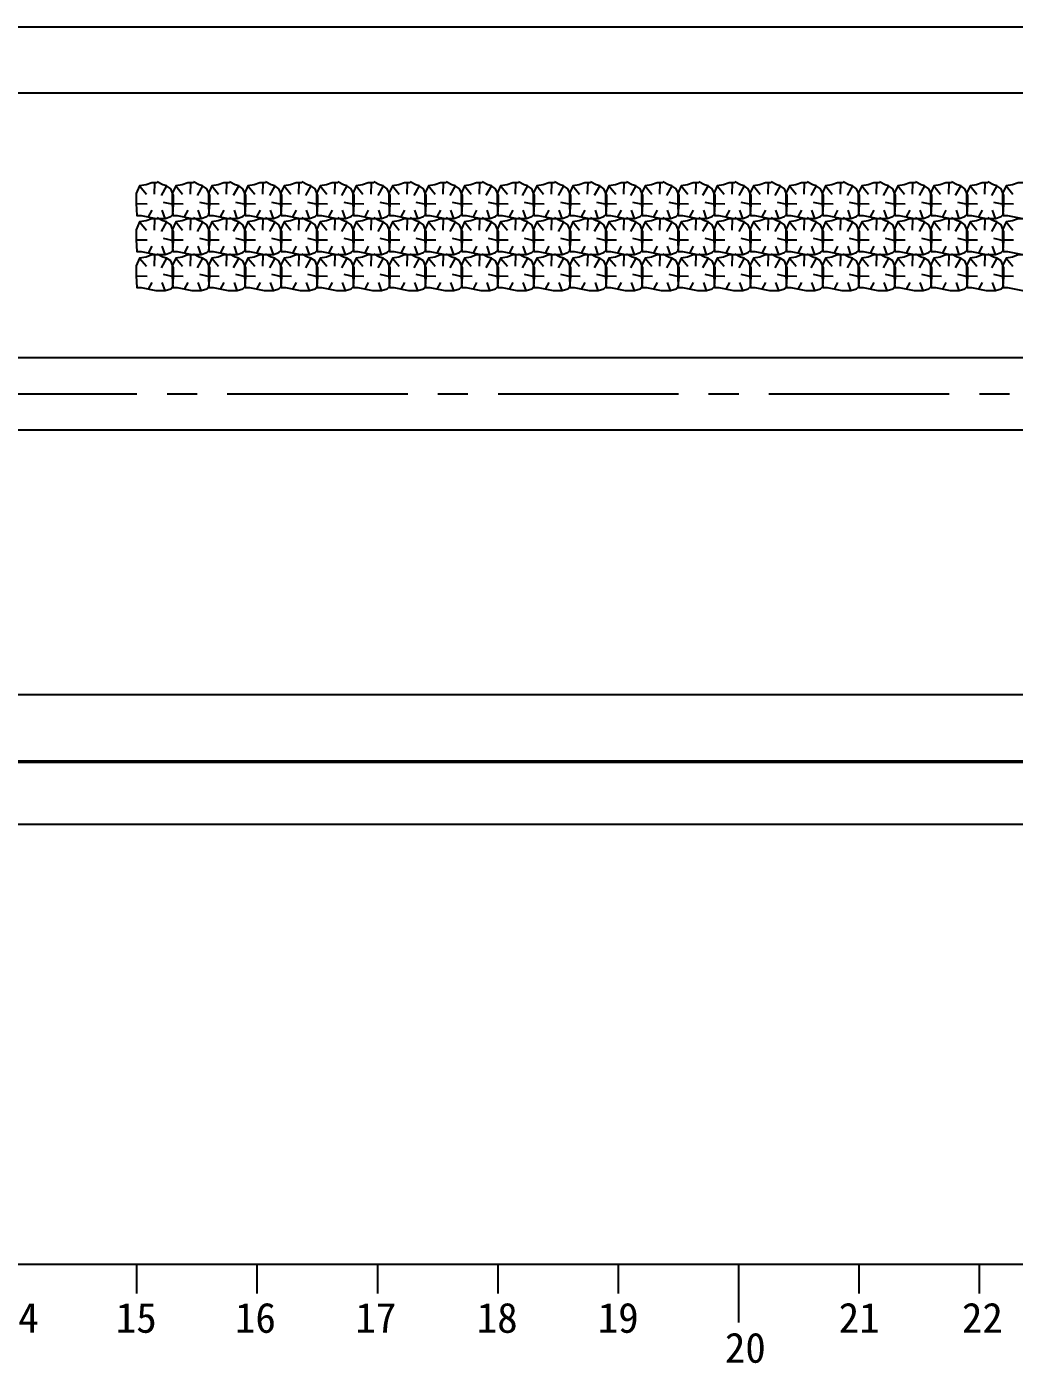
# Model space of a CAD drawing. Header units: millimetres. Extents: x -37 to 615, y -48 to 413.
# Drawn here: x 224.7 to 306.7, y 178.9 to 289.9 of the extents above; entities that cross this region are included whole.
import ezdxf

# ---------------------------------------------------------------- set-up
doc = ezdxf.new("R2010")
doc.units = ezdxf.units.MM
doc.linetypes.add('CENTER2', pattern=[1.125, 0.75, -0.125, 0.125, -0.125])
doc.styles.get("Standard").update_dxf_attribs({"font": ''})
doc.styles.get('Standard').set_extended_font_data('SimSun')

# ---------------------------------------------------------------- blocks, each defined once
blk = doc.blocks.new('chi')
at = {"color": 0}
for p, q in [((1187.409, -3078.8), (1147.409, -3078.8)), ((1162.409, -3079.041), (1162.409, -3078.8)), ((1163.409, -3079.041), (1163.409, -3078.8)), ((1164.409, -3079.041), (1164.409, -3078.8)), ((1165.409, -3079.041), (1165.409, -3078.8)), ((1166.409, -3079.041), (1166.409, -3078.8)), ((1167.409, -3079.283), (1167.409, -3078.8)), ((1168.409, -3079.041), (1168.409, -3078.8)), ((1169.409, -3079.041), (1169.409, -3078.8))]:
    blk.add_line(p, q, dxfattribs=at)
for s, p in [('14', (1161.252, -3079.368)), ('15', (1162.233, -3079.368)), ('16', (1163.223, -3079.368)), ('17', (1164.224, -3079.368)), ('18', (1165.232, -3079.368)), ('19', (1166.238, -3079.368)), ('21', (1168.24, -3079.368)), ('22', (1169.264, -3079.368)), ('20', (1167.294, -3079.617))]:
    blk.add_text(s, height=0.25).set_placement(p)

msp = doc.modelspace()

# ---------------------------------------------------------------- linework, layer by layer
at = {"color": 0}
for p, q in [((83.82, 289.93), (483.82, 289.93)), ((83.82, 262.43), (483.82, 262.43)), ((83.82, 256.43), (483.82, 256.43)), ((83.82, 234.43), (483.82, 234.43)), ((83.82, 228.93), (483.82, 228.93)), ((83.82, 228.81), (483.82, 228.81)), ((83.82, 223.68), (483.82, 223.68))]:
    msp.add_line(p, q, dxfattribs=at)
msp.add_line((83.82, 284.43), (483.82, 284.43))
at = {"color": 7}
for p, q in [((234.04, 276.71), (234.6, 276.02)), ((235.27, 276.96), (235.24, 276.02)), ((236.27, 276.71), (235.82, 275.9)), ((237.04, 276.71), (237.6, 276.02)), ((238.27, 276.96), (238.24, 276.02)), ((239.27, 276.71), (238.82, 275.9)), ((240.04, 276.71), (240.6, 276.02)), ((241.27, 276.96), (241.24, 276.02)), ((242.27, 276.71), (241.82, 275.9)), ((243.04, 276.71), (243.6, 276.02)), ((244.27, 276.96), (244.24, 276.02)), ((245.27, 276.71), (244.82, 275.9)), ((246.04, 276.71), (246.6, 276.02)), ((247.27, 276.96), (247.24, 276.02)), ((248.27, 276.71), (247.82, 275.9)), ((249.04, 276.71), (249.6, 276.02)), ((250.27, 276.96), (250.24, 276.02)), ((251.27, 276.71), (250.82, 275.9)), ((252.04, 276.71), (252.6, 276.02)), ((253.27, 276.96), (253.24, 276.02)), ((254.27, 276.71), (253.82, 275.9)), ((255.04, 276.71), (255.6, 276.02)), ((256.27, 276.96), (256.24, 276.02)), ((257.27, 276.71), (256.82, 275.9)), ((258.04, 276.71), (258.6, 276.02)), ((259.27, 276.96), (259.24, 276.02)), ((260.27, 276.71), (259.82, 275.9)), ((261.04, 276.71), (261.6, 276.02)), ((262.27, 276.96), (262.24, 276.02)), ((263.27, 276.71), (262.82, 275.9)), ((264.04, 276.71), (264.6, 276.02)), ((265.27, 276.96), (265.24, 276.02)), ((266.27, 276.71), (265.82, 275.9)), ((267.04, 276.71), (267.6, 276.02)), ((268.27, 276.96), (268.24, 276.02)), ((269.27, 276.71), (268.82, 275.9)), ((270.04, 276.71), (270.6, 276.02)), ((271.27, 276.96), (271.24, 276.02)), ((272.27, 276.71), (271.82, 275.9)), ((273.04, 276.71), (273.6, 276.02)), ((274.27, 276.96), (274.24, 276.02)), ((275.27, 276.71), (274.82, 275.9)), ((276.04, 276.71), (276.6, 276.02)), ((277.27, 276.96), (277.24, 276.02)), ((278.27, 276.71), (277.82, 275.9)), ((279.04, 276.71), (279.6, 276.02)), ((280.27, 276.96), (280.24, 276.02)), ((281.27, 276.71), (280.82, 275.9)), ((282.04, 276.71), (282.6, 276.02)), ((283.27, 276.96), (283.24, 276.02)), ((284.27, 276.71), (283.82, 275.9)), ((285.04, 276.71), (285.6, 276.02)), ((286.27, 276.96), (286.24, 276.02)), ((287.27, 276.71), (286.82, 275.9)), ((288.04, 276.71), (288.6, 276.02)), ((289.27, 276.96), (289.24, 276.02)), ((290.27, 276.71), (289.82, 275.9)), ((291.04, 276.71), (291.6, 276.02)), ((292.27, 276.96), (292.24, 276.02)), ((293.27, 276.71), (292.82, 275.9)), ((294.04, 276.71), (294.6, 276.02)), ((295.27, 276.96), (295.24, 276.02)), ((296.27, 276.71), (295.82, 275.9)), ((297.04, 276.71), (297.6, 276.02)), ((298.27, 276.96), (298.24, 276.02)), ((299.27, 276.71), (298.82, 275.9)), ((300.04, 276.71), (300.6, 276.02)), ((301.27, 276.96), (301.24, 276.02)), ((302.27, 276.71), (301.82, 275.9)), ((303.04, 276.71), (303.6, 276.02)), ((304.27, 276.96), (304.24, 276.02)), ((305.27, 276.71), (304.82, 275.9)), ((306.04, 276.71), (306.6, 276.02)), ((233.75, 275.23), (234.66, 275.21)), ((234.77, 274.12), (235.07, 274.68)), ((236.15, 274), (235.91, 274.68)), ((236.86, 275.15), (236.03, 275.33)), ((236.75, 275.23), (237.66, 275.21)), ((237.77, 274.12), (238.07, 274.68)), ((239.15, 274), (238.91, 274.68)), ((239.86, 275.15), (239.03, 275.33)), ((239.75, 275.23), (240.66, 275.21)), ((240.77, 274.12), (241.07, 274.68)), ((242.15, 274), (241.91, 274.68)), ((242.86, 275.15), (242.03, 275.33)), ((242.75, 275.23), (243.66, 275.21)), ((243.77, 274.12), (244.07, 274.68)), ((245.15, 274), (244.91, 274.68)), ((245.86, 275.15), (245.03, 275.33)), ((245.75, 275.23), (246.66, 275.21)), ((246.77, 274.12), (247.07, 274.68)), ((248.15, 274), (247.91, 274.68)), ((248.86, 275.15), (248.03, 275.33)), ((248.75, 275.23), (249.66, 275.21)), ((249.77, 274.12), (250.07, 274.68)), ((251.15, 274), (250.91, 274.68)), ((251.86, 275.15), (251.03, 275.33)), ((251.75, 275.23), (252.66, 275.21)), ((252.77, 274.12), (253.07, 274.68)), ((254.15, 274), (253.91, 274.68)), ((254.86, 275.15), (254.03, 275.33)), ((254.75, 275.23), (255.66, 275.21)), ((255.77, 274.12), (256.07, 274.68)), ((257.15, 274), (256.91, 274.68)), ((257.86, 275.15), (257.03, 275.33)), ((257.75, 275.23), (258.66, 275.21)), ((258.77, 274.12), (259.07, 274.68)), ((260.15, 274), (259.91, 274.68)), ((260.86, 275.15), (260.03, 275.33)), ((260.75, 275.23), (261.66, 275.21)), ((261.77, 274.12), (262.07, 274.68)), ((263.15, 274), (262.91, 274.68)), ((263.86, 275.15), (263.03, 275.33)), ((263.75, 275.23), (264.66, 275.21)), ((264.77, 274.12), (265.07, 274.68)), ((266.15, 274), (265.91, 274.68)), ((266.86, 275.15), (266.03, 275.33)), ((266.75, 275.23), (267.66, 275.21)), ((267.77, 274.12), (268.07, 274.68)), ((269.15, 274), (268.91, 274.68)), ((269.86, 275.15), (269.03, 275.33)), ((269.75, 275.23), (270.66, 275.21)), ((270.77, 274.12), (271.07, 274.68)), ((272.15, 274), (271.91, 274.68)), ((272.86, 275.15), (272.03, 275.33)), ((272.75, 275.23), (273.66, 275.21)), ((273.77, 274.12), (274.07, 274.68)), ((275.15, 274), (274.91, 274.68)), ((275.86, 275.15), (275.03, 275.33)), ((275.75, 275.23), (276.66, 275.21)), ((276.77, 274.12), (277.07, 274.68)), ((278.15, 274), (277.91, 274.68)), ((278.86, 275.15), (278.03, 275.33)), ((278.75, 275.23), (279.66, 275.21)), ((279.77, 274.12), (280.07, 274.68)), ((281.15, 274), (280.91, 274.68)), ((281.86, 275.15), (281.03, 275.33)), ((281.75, 275.23), (282.66, 275.21)), ((282.77, 274.12), (283.07, 274.68)), ((284.15, 274), (283.91, 274.68)), ((284.86, 275.15), (284.03, 275.33)), ((284.75, 275.23), (285.66, 275.21)), ((285.77, 274.12), (286.07, 274.68)), ((287.15, 274), (286.91, 274.68)), ((287.86, 275.15), (287.03, 275.33)), ((287.75, 275.23), (288.66, 275.21)), ((288.77, 274.12), (289.07, 274.68)), ((290.15, 274), (289.91, 274.68)), ((290.86, 275.15), (290.03, 275.33)), ((290.75, 275.23), (291.66, 275.21)), ((291.77, 274.12), (292.07, 274.68)), ((293.15, 274), (292.91, 274.68)), ((293.86, 275.15), (293.03, 275.33)), ((293.75, 275.23), (294.66, 275.21)), ((294.77, 274.12), (295.07, 274.68)), ((296.15, 274), (295.91, 274.68)), ((296.86, 275.15), (296.03, 275.33)), ((296.75, 275.23), (297.66, 275.21)), ((297.77, 274.12), (298.07, 274.68)), ((299.15, 274), (298.91, 274.68)), ((299.86, 275.15), (299.03, 275.33)), ((299.75, 275.23), (300.66, 275.21)), ((300.77, 274.12), (301.07, 274.68)), ((302.15, 274), (301.91, 274.68)), ((302.86, 275.15), (302.03, 275.33)), ((302.75, 275.23), (303.66, 275.21)), ((303.77, 274.12), (304.07, 274.68)), ((305.15, 274), (304.91, 274.68)), ((305.86, 275.15), (305.03, 275.33)), ((305.75, 275.23), (306.66, 275.21)), ((234.04, 273.71), (234.6, 273.02)), ((235.27, 273.96), (235.24, 273.02)), ((236.27, 273.71), (235.82, 272.9)), ((237.04, 273.71), (237.6, 273.02)), ((238.27, 273.96), (238.24, 273.02)), ((239.27, 273.71), (238.82, 272.9)), ((240.04, 273.71), (240.6, 273.02)), ((241.27, 273.96), (241.24, 273.02)), ((242.27, 273.71), (241.82, 272.9)), ((243.04, 273.71), (243.6, 273.02)), ((244.27, 273.96), (244.24, 273.02)), ((245.27, 273.71), (244.82, 272.9)), ((246.04, 273.71), (246.6, 273.02)), ((247.27, 273.96), (247.24, 273.02)), ((248.27, 273.71), (247.82, 272.9)), ((249.04, 273.71), (249.6, 273.02)), ((250.27, 273.96), (250.24, 273.02)), ((251.27, 273.71), (250.82, 272.9)), ((252.04, 273.71), (252.6, 273.02)), ((253.27, 273.96), (253.24, 273.02)), ((254.27, 273.71), (253.82, 272.9)), ((255.04, 273.71), (255.6, 273.02)), ((256.27, 273.96), (256.24, 273.02)), ((257.27, 273.71), (256.82, 272.9)), ((258.04, 273.71), (258.6, 273.02)), ((259.27, 273.96), (259.24, 273.02)), ((260.27, 273.71), (259.82, 272.9)), ((261.04, 273.71), (261.6, 273.02)), ((262.27, 273.96), (262.24, 273.02)), ((263.27, 273.71), (262.82, 272.9)), ((264.04, 273.71), (264.6, 273.02)), ((265.27, 273.96), (265.24, 273.02)), ((266.27, 273.71), (265.82, 272.9)), ((267.04, 273.71), (267.6, 273.02)), ((268.27, 273.96), (268.24, 273.02)), ((269.27, 273.71), (268.82, 272.9)), ((270.04, 273.71), (270.6, 273.02)), ((271.27, 273.96), (271.24, 273.02)), ((272.27, 273.71), (271.82, 272.9)), ((273.04, 273.71), (273.6, 273.02)), ((274.27, 273.96), (274.24, 273.02)), ((275.27, 273.71), (274.82, 272.9)), ((276.04, 273.71), (276.6, 273.02)), ((277.27, 273.96), (277.24, 273.02)), ((278.27, 273.71), (277.82, 272.9)), ((279.04, 273.71), (279.6, 273.02)), ((280.27, 273.96), (280.24, 273.02)), ((281.27, 273.71), (280.82, 272.9)), ((282.04, 273.71), (282.6, 273.02)), ((283.27, 273.96), (283.24, 273.02)), ((284.27, 273.71), (283.82, 272.9)), ((285.04, 273.71), (285.6, 273.02)), ((286.27, 273.96), (286.24, 273.02)), ((287.27, 273.71), (286.82, 272.9)), ((288.04, 273.71), (288.6, 273.02)), ((289.27, 273.96), (289.24, 273.02)), ((290.27, 273.71), (289.82, 272.9)), ((291.04, 273.71), (291.6, 273.02)), ((292.27, 273.96), (292.24, 273.02)), ((293.27, 273.71), (292.82, 272.9)), ((294.04, 273.71), (294.6, 273.02)), ((295.27, 273.96), (295.24, 273.02)), ((296.27, 273.71), (295.82, 272.9)), ((297.04, 273.71), (297.6, 273.02)), ((298.27, 273.96), (298.24, 273.02)), ((299.27, 273.71), (298.82, 272.9)), ((300.04, 273.71), (300.6, 273.02)), ((301.27, 273.96), (301.24, 273.02)), ((302.27, 273.71), (301.82, 272.9)), ((303.04, 273.71), (303.6, 273.02)), ((304.27, 273.96), (304.24, 273.02)), ((305.27, 273.71), (304.82, 272.9)), ((306.04, 273.71), (306.6, 273.02)), ((233.75, 272.23), (234.66, 272.21)), ((236.86, 272.15), (236.03, 272.33)), ((236.75, 272.23), (237.66, 272.21)), ((239.86, 272.15), (239.03, 272.33)), ((239.75, 272.23), (240.66, 272.21)), ((242.86, 272.15), (242.03, 272.33)), ((242.75, 272.23), (243.66, 272.21)), ((245.86, 272.15), (245.03, 272.33)), ((245.75, 272.23), (246.66, 272.21)), ((248.86, 272.15), (248.03, 272.33)), ((248.75, 272.23), (249.66, 272.21)), ((251.86, 272.15), (251.03, 272.33)), ((251.75, 272.23), (252.66, 272.21)), ((254.86, 272.15), (254.03, 272.33)), ((254.75, 272.23), (255.66, 272.21)), ((257.86, 272.15), (257.03, 272.33)), ((257.75, 272.23), (258.66, 272.21)), ((260.86, 272.15), (260.03, 272.33)), ((260.75, 272.23), (261.66, 272.21)), ((263.86, 272.15), (263.03, 272.33)), ((263.75, 272.23), (264.66, 272.21)), ((266.86, 272.15), (266.03, 272.33)), ((266.75, 272.23), (267.66, 272.21)), ((269.86, 272.15), (269.03, 272.33)), ((269.75, 272.23), (270.66, 272.21)), ((272.86, 272.15), (272.03, 272.33)), ((272.75, 272.23), (273.66, 272.21)), ((275.86, 272.15), (275.03, 272.33)), ((275.75, 272.23), (276.66, 272.21)), ((278.86, 272.15), (278.03, 272.33)), ((278.75, 272.23), (279.66, 272.21)), ((281.86, 272.15), (281.03, 272.33)), ((281.75, 272.23), (282.66, 272.21)), ((284.86, 272.15), (284.03, 272.33)), ((284.75, 272.23), (285.66, 272.21)), ((287.86, 272.15), (287.03, 272.33)), ((287.75, 272.23), (288.66, 272.21)), ((290.86, 272.15), (290.03, 272.33)), ((290.75, 272.23), (291.66, 272.21)), ((293.86, 272.15), (293.03, 272.33)), ((293.75, 272.23), (294.66, 272.21)), ((296.86, 272.15), (296.03, 272.33)), ((296.75, 272.23), (297.66, 272.21)), ((299.86, 272.15), (299.03, 272.33)), ((299.75, 272.23), (300.66, 272.21)), ((302.86, 272.15), (302.03, 272.33)), ((302.75, 272.23), (303.66, 272.21)), ((305.86, 272.15), (305.03, 272.33)), ((305.75, 272.23), (306.66, 272.21)), ((234.77, 271.12), (235.07, 271.68)), ((236.15, 271), (235.91, 271.68)), ((237.77, 271.12), (238.07, 271.68)), ((239.15, 271), (238.91, 271.68)), ((240.77, 271.12), (241.07, 271.68)), ((242.15, 271), (241.91, 271.68)), ((243.77, 271.12), (244.07, 271.68)), ((245.15, 271), (244.91, 271.68)), ((246.77, 271.12), (247.07, 271.68)), ((248.15, 271), (247.91, 271.68)), ((249.77, 271.12), (250.07, 271.68)), ((251.15, 271), (250.91, 271.68)), ((252.77, 271.12), (253.07, 271.68)), ((254.15, 271), (253.91, 271.68)), ((255.77, 271.12), (256.07, 271.68)), ((257.15, 271), (256.91, 271.68)), ((258.77, 271.12), (259.07, 271.68)), ((260.15, 271), (259.91, 271.68)), ((261.77, 271.12), (262.07, 271.68)), ((263.15, 271), (262.91, 271.68)), ((264.77, 271.12), (265.07, 271.68)), ((266.15, 271), (265.91, 271.68)), ((267.77, 271.12), (268.07, 271.68)), ((269.15, 271), (268.91, 271.68)), ((270.77, 271.12), (271.07, 271.68)), ((272.15, 271), (271.91, 271.68)), ((273.77, 271.12), (274.07, 271.68)), ((275.15, 271), (274.91, 271.68)), ((276.77, 271.12), (277.07, 271.68)), ((278.15, 271), (277.91, 271.68)), ((279.77, 271.12), (280.07, 271.68)), ((281.15, 271), (280.91, 271.68)), ((282.77, 271.12), (283.07, 271.68)), ((284.15, 271), (283.91, 271.68)), ((285.77, 271.12), (286.07, 271.68)), ((287.15, 271), (286.91, 271.68)), ((288.77, 271.12), (289.07, 271.68)), ((290.15, 271), (289.91, 271.68)), ((291.77, 271.12), (292.07, 271.68)), ((293.15, 271), (292.91, 271.68)), ((294.77, 271.12), (295.07, 271.68)), ((296.15, 271), (295.91, 271.68)), ((297.77, 271.12), (298.07, 271.68)), ((299.15, 271), (298.91, 271.68)), ((300.77, 271.12), (301.07, 271.68)), ((302.15, 271), (301.91, 271.68)), ((303.77, 271.12), (304.07, 271.68)), ((305.15, 271), (304.91, 271.68)), ((234.04, 270.71), (234.6, 270.02)), ((235.27, 270.96), (235.24, 270.02)), ((236.27, 270.71), (235.82, 269.9)), ((237.04, 270.71), (237.6, 270.02)), ((238.27, 270.96), (238.24, 270.02)), ((239.27, 270.71), (238.82, 269.9)), ((240.04, 270.71), (240.6, 270.02)), ((241.27, 270.96), (241.24, 270.02)), ((242.27, 270.71), (241.82, 269.9)), ((243.04, 270.71), (243.6, 270.02)), ((244.27, 270.96), (244.24, 270.02)), ((245.27, 270.71), (244.82, 269.9)), ((246.04, 270.71), (246.6, 270.02)), ((247.27, 270.96), (247.24, 270.02)), ((248.27, 270.71), (247.82, 269.9)), ((249.04, 270.71), (249.6, 270.02)), ((250.27, 270.96), (250.24, 270.02)), ((251.27, 270.71), (250.82, 269.9)), ((252.04, 270.71), (252.6, 270.02)), ((253.27, 270.96), (253.24, 270.02)), ((254.27, 270.71), (253.82, 269.9)), ((255.04, 270.71), (255.6, 270.02)), ((256.27, 270.96), (256.24, 270.02)), ((257.27, 270.71), (256.82, 269.9)), ((258.04, 270.71), (258.6, 270.02)), ((259.27, 270.96), (259.24, 270.02)), ((260.27, 270.71), (259.82, 269.9)), ((261.04, 270.71), (261.6, 270.02)), ((262.27, 270.96), (262.24, 270.02)), ((263.27, 270.71), (262.82, 269.9)), ((264.04, 270.71), (264.6, 270.02)), ((265.27, 270.96), (265.24, 270.02)), ((266.27, 270.71), (265.82, 269.9)), ((267.04, 270.71), (267.6, 270.02)), ((268.27, 270.96), (268.24, 270.02)), ((269.27, 270.71), (268.82, 269.9)), ((270.04, 270.71), (270.6, 270.02)), ((271.27, 270.96), (271.24, 270.02)), ((272.27, 270.71), (271.82, 269.9)), ((273.04, 270.71), (273.6, 270.02)), ((274.27, 270.96), (274.24, 270.02)), ((275.27, 270.71), (274.82, 269.9)), ((276.04, 270.71), (276.6, 270.02)), ((277.27, 270.96), (277.24, 270.02)), ((278.27, 270.71), (277.82, 269.9)), ((279.04, 270.71), (279.6, 270.02)), ((280.27, 270.96), (280.24, 270.02)), ((281.27, 270.71), (280.82, 269.9)), ((282.04, 270.71), (282.6, 270.02)), ((283.27, 270.96), (283.24, 270.02)), ((284.27, 270.71), (283.82, 269.9)), ((285.04, 270.71), (285.6, 270.02)), ((286.27, 270.96), (286.24, 270.02)), ((287.27, 270.71), (286.82, 269.9)), ((288.04, 270.71), (288.6, 270.02)), ((289.27, 270.96), (289.24, 270.02)), ((290.27, 270.71), (289.82, 269.9)), ((291.04, 270.71), (291.6, 270.02)), ((292.27, 270.96), (292.24, 270.02)), ((293.27, 270.71), (292.82, 269.9)), ((294.04, 270.71), (294.6, 270.02)), ((295.27, 270.96), (295.24, 270.02)), ((296.27, 270.71), (295.82, 269.9)), ((297.04, 270.71), (297.6, 270.02)), ((298.27, 270.96), (298.24, 270.02)), ((299.27, 270.71), (298.82, 269.9)), ((300.04, 270.71), (300.6, 270.02)), ((301.27, 270.96), (301.24, 270.02)), ((302.27, 270.71), (301.82, 269.9)), ((303.04, 270.71), (303.6, 270.02)), ((304.27, 270.96), (304.24, 270.02)), ((305.27, 270.71), (304.82, 269.9)), ((306.04, 270.71), (306.6, 270.02)), ((233.75, 269.23), (234.66, 269.21)), ((236.86, 269.15), (236.03, 269.33)), ((236.75, 269.23), (237.66, 269.21)), ((239.86, 269.15), (239.03, 269.33)), ((239.75, 269.23), (240.66, 269.21)), ((242.86, 269.15), (242.03, 269.33)), ((242.75, 269.23), (243.66, 269.21)), ((245.86, 269.15), (245.03, 269.33)), ((245.75, 269.23), (246.66, 269.21)), ((248.86, 269.15), (248.03, 269.33)), ((248.75, 269.23), (249.66, 269.21)), ((251.86, 269.15), (251.03, 269.33)), ((251.75, 269.23), (252.66, 269.21)), ((254.86, 269.15), (254.03, 269.33)), ((254.75, 269.23), (255.66, 269.21)), ((257.86, 269.15), (257.03, 269.33)), ((257.75, 269.23), (258.66, 269.21)), ((260.86, 269.15), (260.03, 269.33)), ((260.75, 269.23), (261.66, 269.21)), ((263.86, 269.15), (263.03, 269.33)), ((263.75, 269.23), (264.66, 269.21)), ((266.86, 269.15), (266.03, 269.33)), ((266.75, 269.23), (267.66, 269.21)), ((269.86, 269.15), (269.03, 269.33)), ((269.75, 269.23), (270.66, 269.21)), ((272.86, 269.15), (272.03, 269.33)), ((272.75, 269.23), (273.66, 269.21)), ((275.86, 269.15), (275.03, 269.33)), ((275.75, 269.23), (276.66, 269.21)), ((278.86, 269.15), (278.03, 269.33)), ((278.75, 269.23), (279.66, 269.21)), ((281.86, 269.15), (281.03, 269.33)), ((281.75, 269.23), (282.66, 269.21)), ((284.86, 269.15), (284.03, 269.33)), ((284.75, 269.23), (285.66, 269.21)), ((287.86, 269.15), (287.03, 269.33)), ((287.75, 269.23), (288.66, 269.21)), ((290.86, 269.15), (290.03, 269.33)), ((290.75, 269.23), (291.66, 269.21)), ((293.86, 269.15), (293.03, 269.33)), ((293.75, 269.23), (294.66, 269.21)), ((296.86, 269.15), (296.03, 269.33)), ((296.75, 269.23), (297.66, 269.21)), ((299.86, 269.15), (299.03, 269.33)), ((299.75, 269.23), (300.66, 269.21)), ((302.86, 269.15), (302.03, 269.33)), ((302.75, 269.23), (303.66, 269.21)), ((305.86, 269.15), (305.03, 269.33)), ((305.75, 269.23), (306.66, 269.21)), ((234.77, 268.12), (235.07, 268.68)), ((236.15, 268), (235.91, 268.68)), ((237.77, 268.12), (238.07, 268.68)), ((239.15, 268), (238.91, 268.68)), ((240.77, 268.12), (241.07, 268.68)), ((242.15, 268), (241.91, 268.68)), ((243.77, 268.12), (244.07, 268.68)), ((245.15, 268), (244.91, 268.68)), ((246.77, 268.12), (247.07, 268.68)), ((248.15, 268), (247.91, 268.68)), ((249.77, 268.12), (250.07, 268.68)), ((251.15, 268), (250.91, 268.68)), ((252.77, 268.12), (253.07, 268.68)), ((254.15, 268), (253.91, 268.68)), ((255.77, 268.12), (256.07, 268.68)), ((257.15, 268), (256.91, 268.68)), ((258.77, 268.12), (259.07, 268.68)), ((260.15, 268), (259.91, 268.68)), ((261.77, 268.12), (262.07, 268.68)), ((263.15, 268), (262.91, 268.68)), ((264.77, 268.12), (265.07, 268.68)), ((266.15, 268), (265.91, 268.68)), ((267.77, 268.12), (268.07, 268.68)), ((269.15, 268), (268.91, 268.68)), ((270.77, 268.12), (271.07, 268.68)), ((272.15, 268), (271.91, 268.68)), ((273.77, 268.12), (274.07, 268.68)), ((275.15, 268), (274.91, 268.68)), ((276.77, 268.12), (277.07, 268.68)), ((278.15, 268), (277.91, 268.68)), ((279.77, 268.12), (280.07, 268.68)), ((281.15, 268), (280.91, 268.68)), ((282.77, 268.12), (283.07, 268.68)), ((284.15, 268), (283.91, 268.68)), ((285.77, 268.12), (286.07, 268.68)), ((287.15, 268), (286.91, 268.68)), ((288.77, 268.12), (289.07, 268.68)), ((290.15, 268), (289.91, 268.68)), ((291.77, 268.12), (292.07, 268.68)), ((293.15, 268), (292.91, 268.68)), ((294.77, 268.12), (295.07, 268.68)), ((296.15, 268), (295.91, 268.68)), ((297.77, 268.12), (298.07, 268.68)), ((299.15, 268), (298.91, 268.68)), ((300.77, 268.12), (301.07, 268.68)), ((302.15, 268), (301.91, 268.68)), ((303.77, 268.12), (304.07, 268.68)), ((305.15, 268), (304.91, 268.68))]:
    msp.add_line(p, q, dxfattribs=at)
at = {"color": 1, "linetype": 'CENTER2', "ltscale": 20}
msp.add_line((83.82, 259.43), (483.82, 259.43), dxfattribs=at)
at = {"color": 7}
for points in [[(235.51, 276.96), (235.04, 276.96), (234.57, 276.79), (234.04, 276.71), (233.75, 276.06), (233.75, 275.23), (233.8, 274.25), (234.16, 274.25), (235.39, 274), (236.15, 274), (236.62, 274.16), (236.8, 274.33), (236.86, 275.15), (236.86, 275.89), (236.62, 276.47), (236.27, 276.71), (235.98, 276.79), (235.51, 277.04)], [(238.51, 276.96), (238.04, 276.96), (237.57, 276.79), (237.04, 276.71), (236.75, 276.06), (236.75, 275.23), (236.8, 274.25), (237.16, 274.25), (238.39, 274), (239.15, 274), (239.62, 274.16), (239.8, 274.33), (239.86, 275.15), (239.86, 275.89), (239.62, 276.47), (239.27, 276.71), (238.98, 276.79), (238.51, 277.04)], [(241.51, 276.96), (241.04, 276.96), (240.57, 276.79), (240.04, 276.71), (239.75, 276.06), (239.75, 275.23), (239.8, 274.25), (240.16, 274.25), (241.39, 274), (242.15, 274), (242.62, 274.16), (242.8, 274.33), (242.86, 275.15), (242.86, 275.89), (242.62, 276.47), (242.27, 276.71), (241.98, 276.79), (241.51, 277.04)], [(244.51, 276.96), (244.04, 276.96), (243.57, 276.79), (243.04, 276.71), (242.75, 276.06), (242.75, 275.23), (242.8, 274.25), (243.16, 274.25), (244.39, 274), (245.15, 274), (245.62, 274.16), (245.8, 274.33), (245.86, 275.15), (245.86, 275.89), (245.62, 276.47), (245.27, 276.71), (244.98, 276.79), (244.51, 277.04)], [(247.51, 276.96), (247.04, 276.96), (246.57, 276.79), (246.04, 276.71), (245.75, 276.06), (245.75, 275.23), (245.8, 274.25), (246.16, 274.25), (247.39, 274), (248.15, 274), (248.62, 274.16), (248.8, 274.33), (248.86, 275.15), (248.86, 275.89), (248.62, 276.47), (248.27, 276.71), (247.98, 276.79), (247.51, 277.04)], [(250.51, 276.96), (250.04, 276.96), (249.57, 276.79), (249.04, 276.71), (248.75, 276.06), (248.75, 275.23), (248.8, 274.25), (249.16, 274.25), (250.39, 274), (251.15, 274), (251.62, 274.16), (251.8, 274.33), (251.86, 275.15), (251.86, 275.89), (251.62, 276.47), (251.27, 276.71), (250.98, 276.79), (250.51, 277.04)], [(253.51, 276.96), (253.04, 276.96), (252.57, 276.79), (252.04, 276.71), (251.75, 276.06), (251.75, 275.23), (251.8, 274.25), (252.16, 274.25), (253.39, 274), (254.15, 274), (254.62, 274.16), (254.8, 274.33), (254.86, 275.15), (254.86, 275.89), (254.62, 276.47), (254.27, 276.71), (253.98, 276.79), (253.51, 277.04)], [(256.51, 276.96), (256.04, 276.96), (255.57, 276.79), (255.04, 276.71), (254.75, 276.06), (254.75, 275.23), (254.8, 274.25), (255.16, 274.25), (256.39, 274), (257.15, 274), (257.62, 274.16), (257.8, 274.33), (257.86, 275.15), (257.86, 275.89), (257.62, 276.47), (257.27, 276.71), (256.98, 276.79), (256.51, 277.04)], [(259.51, 276.96), (259.04, 276.96), (258.57, 276.79), (258.04, 276.71), (257.75, 276.06), (257.75, 275.23), (257.8, 274.25), (258.16, 274.25), (259.39, 274), (260.15, 274), (260.62, 274.16), (260.8, 274.33), (260.86, 275.15), (260.86, 275.89), (260.62, 276.47), (260.27, 276.71), (259.98, 276.79), (259.51, 277.04)], [(262.51, 276.96), (262.04, 276.96), (261.57, 276.79), (261.04, 276.71), (260.75, 276.06), (260.75, 275.23), (260.8, 274.25), (261.16, 274.25), (262.39, 274), (263.15, 274), (263.62, 274.16), (263.8, 274.33), (263.86, 275.15), (263.86, 275.89), (263.62, 276.47), (263.27, 276.71), (262.98, 276.79), (262.51, 277.04)], [(265.51, 276.96), (265.04, 276.96), (264.57, 276.79), (264.04, 276.71), (263.75, 276.06), (263.75, 275.23), (263.8, 274.25), (264.16, 274.25), (265.39, 274), (266.15, 274), (266.62, 274.16), (266.8, 274.33), (266.86, 275.15), (266.86, 275.89), (266.62, 276.47), (266.27, 276.71), (265.98, 276.79), (265.51, 277.04)], [(268.51, 276.96), (268.04, 276.96), (267.57, 276.79), (267.04, 276.71), (266.75, 276.06), (266.75, 275.23), (266.8, 274.25), (267.16, 274.25), (268.39, 274), (269.15, 274), (269.62, 274.16), (269.8, 274.33), (269.86, 275.15), (269.86, 275.89), (269.62, 276.47), (269.27, 276.71), (268.98, 276.79), (268.51, 277.04)], [(271.51, 276.96), (271.04, 276.96), (270.57, 276.79), (270.04, 276.71), (269.75, 276.06), (269.75, 275.23), (269.8, 274.25), (270.16, 274.25), (271.39, 274), (272.15, 274), (272.62, 274.16), (272.8, 274.33), (272.86, 275.15), (272.86, 275.89), (272.62, 276.47), (272.27, 276.71), (271.98, 276.79), (271.51, 277.04)], [(274.51, 276.96), (274.04, 276.96), (273.57, 276.79), (273.04, 276.71), (272.75, 276.06), (272.75, 275.23), (272.8, 274.25), (273.16, 274.25), (274.39, 274), (275.15, 274), (275.62, 274.16), (275.8, 274.33), (275.86, 275.15), (275.86, 275.89), (275.62, 276.47), (275.27, 276.71), (274.98, 276.79), (274.51, 277.04)], [(277.51, 276.96), (277.04, 276.96), (276.57, 276.79), (276.04, 276.71), (275.75, 276.06), (275.75, 275.23), (275.8, 274.25), (276.16, 274.25), (277.39, 274), (278.15, 274), (278.62, 274.16), (278.8, 274.33), (278.86, 275.15), (278.86, 275.89), (278.62, 276.47), (278.27, 276.71), (277.98, 276.79), (277.51, 277.04)], [(280.51, 276.96), (280.04, 276.96), (279.57, 276.79), (279.04, 276.71), (278.75, 276.06), (278.75, 275.23), (278.8, 274.25), (279.16, 274.25), (280.39, 274), (281.15, 274), (281.62, 274.16), (281.8, 274.33), (281.86, 275.15), (281.86, 275.89), (281.62, 276.47), (281.27, 276.71), (280.98, 276.79), (280.51, 277.04)], [(283.51, 276.96), (283.04, 276.96), (282.57, 276.79), (282.04, 276.71), (281.75, 276.06), (281.75, 275.23), (281.8, 274.25), (282.16, 274.25), (283.39, 274), (284.15, 274), (284.62, 274.16), (284.8, 274.33), (284.86, 275.15), (284.86, 275.89), (284.62, 276.47), (284.27, 276.71), (283.98, 276.79), (283.51, 277.04)], [(286.51, 276.96), (286.04, 276.96), (285.57, 276.79), (285.04, 276.71), (284.75, 276.06), (284.75, 275.23), (284.8, 274.25), (285.16, 274.25), (286.39, 274), (287.15, 274), (287.62, 274.16), (287.8, 274.33), (287.86, 275.15), (287.86, 275.89), (287.62, 276.47), (287.27, 276.71), (286.98, 276.79), (286.51, 277.04)], [(289.51, 276.96), (289.04, 276.96), (288.57, 276.79), (288.04, 276.71), (287.75, 276.06), (287.75, 275.23), (287.8, 274.25), (288.16, 274.25), (289.39, 274), (290.15, 274), (290.62, 274.16), (290.8, 274.33), (290.86, 275.15), (290.86, 275.89), (290.62, 276.47), (290.27, 276.71), (289.98, 276.79), (289.51, 277.04)], [(292.51, 276.96), (292.04, 276.96), (291.57, 276.79), (291.04, 276.71), (290.75, 276.06), (290.75, 275.23), (290.8, 274.25), (291.16, 274.25), (292.39, 274), (293.15, 274), (293.62, 274.16), (293.8, 274.33), (293.86, 275.15), (293.86, 275.89), (293.62, 276.47), (293.27, 276.71), (292.98, 276.79), (292.51, 277.04)], [(295.51, 276.96), (295.04, 276.96), (294.57, 276.79), (294.04, 276.71), (293.75, 276.06), (293.75, 275.23), (293.8, 274.25), (294.16, 274.25), (295.39, 274), (296.15, 274), (296.62, 274.16), (296.8, 274.33), (296.86, 275.15), (296.86, 275.89), (296.62, 276.47), (296.27, 276.71), (295.98, 276.79), (295.51, 277.04)], [(298.51, 276.96), (298.04, 276.96), (297.57, 276.79), (297.04, 276.71), (296.75, 276.06), (296.75, 275.23), (296.8, 274.25), (297.16, 274.25), (298.39, 274), (299.15, 274), (299.62, 274.16), (299.8, 274.33), (299.86, 275.15), (299.86, 275.89), (299.62, 276.47), (299.27, 276.71), (298.98, 276.79), (298.51, 277.04)], [(301.51, 276.96), (301.04, 276.96), (300.57, 276.79), (300.04, 276.71), (299.75, 276.06), (299.75, 275.23), (299.8, 274.25), (300.16, 274.25), (301.39, 274), (302.15, 274), (302.62, 274.16), (302.8, 274.33), (302.86, 275.15), (302.86, 275.89), (302.62, 276.47), (302.27, 276.71), (301.98, 276.79), (301.51, 277.04)], [(304.51, 276.96), (304.04, 276.96), (303.57, 276.79), (303.04, 276.71), (302.75, 276.06), (302.75, 275.23), (302.8, 274.25), (303.16, 274.25), (304.39, 274), (305.15, 274), (305.62, 274.16), (305.8, 274.33), (305.86, 275.15), (305.86, 275.89), (305.62, 276.47), (305.27, 276.71), (304.98, 276.79), (304.51, 277.04)], [(307.51, 276.96), (307.04, 276.96), (306.57, 276.79), (306.04, 276.71), (305.75, 276.06), (305.75, 275.23), (305.8, 274.25), (306.16, 274.25), (307.39, 274), (308.15, 274), (308.62, 274.16), (308.8, 274.33), (308.86, 275.15), (308.86, 275.89), (308.62, 276.47), (308.27, 276.71), (307.98, 276.79), (307.51, 277.04)], [(235.51, 273.96), (235.04, 273.96), (234.57, 273.79), (234.04, 273.71), (233.75, 273.06), (233.75, 272.23), (233.8, 271.25), (234.16, 271.25), (235.39, 271), (236.15, 271), (236.62, 271.16), (236.8, 271.33), (236.86, 272.15), (236.86, 272.89), (236.62, 273.47), (236.27, 273.71), (235.98, 273.79), (235.51, 274.04)], [(238.51, 273.96), (238.04, 273.96), (237.57, 273.79), (237.04, 273.71), (236.75, 273.06), (236.75, 272.23), (236.8, 271.25), (237.16, 271.25), (238.39, 271), (239.15, 271), (239.62, 271.16), (239.8, 271.33), (239.86, 272.15), (239.86, 272.89), (239.62, 273.47), (239.27, 273.71), (238.98, 273.79), (238.51, 274.04)], [(241.51, 273.96), (241.04, 273.96), (240.57, 273.79), (240.04, 273.71), (239.75, 273.06), (239.75, 272.23), (239.8, 271.25), (240.16, 271.25), (241.39, 271), (242.15, 271), (242.62, 271.16), (242.8, 271.33), (242.86, 272.15), (242.86, 272.89), (242.62, 273.47), (242.27, 273.71), (241.98, 273.79), (241.51, 274.04)], [(244.51, 273.96), (244.04, 273.96), (243.57, 273.79), (243.04, 273.71), (242.75, 273.06), (242.75, 272.23), (242.8, 271.25), (243.16, 271.25), (244.39, 271), (245.15, 271), (245.62, 271.16), (245.8, 271.33), (245.86, 272.15), (245.86, 272.89), (245.62, 273.47), (245.27, 273.71), (244.98, 273.79), (244.51, 274.04)], [(247.51, 273.96), (247.04, 273.96), (246.57, 273.79), (246.04, 273.71), (245.75, 273.06), (245.75, 272.23), (245.8, 271.25), (246.16, 271.25), (247.39, 271), (248.15, 271), (248.62, 271.16), (248.8, 271.33), (248.86, 272.15), (248.86, 272.89), (248.62, 273.47), (248.27, 273.71), (247.98, 273.79), (247.51, 274.04)], [(250.51, 273.96), (250.04, 273.96), (249.57, 273.79), (249.04, 273.71), (248.75, 273.06), (248.75, 272.23), (248.8, 271.25), (249.16, 271.25), (250.39, 271), (251.15, 271), (251.62, 271.16), (251.8, 271.33), (251.86, 272.15), (251.86, 272.89), (251.62, 273.47), (251.27, 273.71), (250.98, 273.79), (250.51, 274.04)], [(253.51, 273.96), (253.04, 273.96), (252.57, 273.79), (252.04, 273.71), (251.75, 273.06), (251.75, 272.23), (251.8, 271.25), (252.16, 271.25), (253.39, 271), (254.15, 271), (254.62, 271.16), (254.8, 271.33), (254.86, 272.15), (254.86, 272.89), (254.62, 273.47), (254.27, 273.71), (253.98, 273.79), (253.51, 274.04)], [(256.51, 273.96), (256.04, 273.96), (255.57, 273.79), (255.04, 273.71), (254.75, 273.06), (254.75, 272.23), (254.8, 271.25), (255.16, 271.25), (256.39, 271), (257.15, 271), (257.62, 271.16), (257.8, 271.33), (257.86, 272.15), (257.86, 272.89), (257.62, 273.47), (257.27, 273.71), (256.98, 273.79), (256.51, 274.04)], [(259.51, 273.96), (259.04, 273.96), (258.57, 273.79), (258.04, 273.71), (257.75, 273.06), (257.75, 272.23), (257.8, 271.25), (258.16, 271.25), (259.39, 271), (260.15, 271), (260.62, 271.16), (260.8, 271.33), (260.86, 272.15), (260.86, 272.89), (260.62, 273.47), (260.27, 273.71), (259.98, 273.79), (259.51, 274.04)], [(262.51, 273.96), (262.04, 273.96), (261.57, 273.79), (261.04, 273.71), (260.75, 273.06), (260.75, 272.23), (260.8, 271.25), (261.16, 271.25), (262.39, 271), (263.15, 271), (263.62, 271.16), (263.8, 271.33), (263.86, 272.15), (263.86, 272.89), (263.62, 273.47), (263.27, 273.71), (262.98, 273.79), (262.51, 274.04)], [(265.51, 273.96), (265.04, 273.96), (264.57, 273.79), (264.04, 273.71), (263.75, 273.06), (263.75, 272.23), (263.8, 271.25), (264.16, 271.25), (265.39, 271), (266.15, 271), (266.62, 271.16), (266.8, 271.33), (266.86, 272.15), (266.86, 272.89), (266.62, 273.47), (266.27, 273.71), (265.98, 273.79), (265.51, 274.04)], [(268.51, 273.96), (268.04, 273.96), (267.57, 273.79), (267.04, 273.71), (266.75, 273.06), (266.75, 272.23), (266.8, 271.25), (267.16, 271.25), (268.39, 271), (269.15, 271), (269.62, 271.16), (269.8, 271.33), (269.86, 272.15), (269.86, 272.89), (269.62, 273.47), (269.27, 273.71), (268.98, 273.79), (268.51, 274.04)], [(271.51, 273.96), (271.04, 273.96), (270.57, 273.79), (270.04, 273.71), (269.75, 273.06), (269.75, 272.23), (269.8, 271.25), (270.16, 271.25), (271.39, 271), (272.15, 271), (272.62, 271.16), (272.8, 271.33), (272.86, 272.15), (272.86, 272.89), (272.62, 273.47), (272.27, 273.71), (271.98, 273.79), (271.51, 274.04)], [(274.51, 273.96), (274.04, 273.96), (273.57, 273.79), (273.04, 273.71), (272.75, 273.06), (272.75, 272.23), (272.8, 271.25), (273.16, 271.25), (274.39, 271), (275.15, 271), (275.62, 271.16), (275.8, 271.33), (275.86, 272.15), (275.86, 272.89), (275.62, 273.47), (275.27, 273.71), (274.98, 273.79), (274.51, 274.04)], [(277.51, 273.96), (277.04, 273.96), (276.57, 273.79), (276.04, 273.71), (275.75, 273.06), (275.75, 272.23), (275.8, 271.25), (276.16, 271.25), (277.39, 271), (278.15, 271), (278.62, 271.16), (278.8, 271.33), (278.86, 272.15), (278.86, 272.89), (278.62, 273.47), (278.27, 273.71), (277.98, 273.79), (277.51, 274.04)], [(280.51, 273.96), (280.04, 273.96), (279.57, 273.79), (279.04, 273.71), (278.75, 273.06), (278.75, 272.23), (278.8, 271.25), (279.16, 271.25), (280.39, 271), (281.15, 271), (281.62, 271.16), (281.8, 271.33), (281.86, 272.15), (281.86, 272.89), (281.62, 273.47), (281.27, 273.71), (280.98, 273.79), (280.51, 274.04)], [(283.51, 273.96), (283.04, 273.96), (282.57, 273.79), (282.04, 273.71), (281.75, 273.06), (281.75, 272.23), (281.8, 271.25), (282.16, 271.25), (283.39, 271), (284.15, 271), (284.62, 271.16), (284.8, 271.33), (284.86, 272.15), (284.86, 272.89), (284.62, 273.47), (284.27, 273.71), (283.98, 273.79), (283.51, 274.04)], [(286.51, 273.96), (286.04, 273.96), (285.57, 273.79), (285.04, 273.71), (284.75, 273.06), (284.75, 272.23), (284.8, 271.25), (285.16, 271.25), (286.39, 271), (287.15, 271), (287.62, 271.16), (287.8, 271.33), (287.86, 272.15), (287.86, 272.89), (287.62, 273.47), (287.27, 273.71), (286.98, 273.79), (286.51, 274.04)], [(289.51, 273.96), (289.04, 273.96), (288.57, 273.79), (288.04, 273.71), (287.75, 273.06), (287.75, 272.23), (287.8, 271.25), (288.16, 271.25), (289.39, 271), (290.15, 271), (290.62, 271.16), (290.8, 271.33), (290.86, 272.15), (290.86, 272.89), (290.62, 273.47), (290.27, 273.71), (289.98, 273.79), (289.51, 274.04)], [(292.51, 273.96), (292.04, 273.96), (291.57, 273.79), (291.04, 273.71), (290.75, 273.06), (290.75, 272.23), (290.8, 271.25), (291.16, 271.25), (292.39, 271), (293.15, 271), (293.62, 271.16), (293.8, 271.33), (293.86, 272.15), (293.86, 272.89), (293.62, 273.47), (293.27, 273.71), (292.98, 273.79), (292.51, 274.04)], [(295.51, 273.96), (295.04, 273.96), (294.57, 273.79), (294.04, 273.71), (293.75, 273.06), (293.75, 272.23), (293.8, 271.25), (294.16, 271.25), (295.39, 271), (296.15, 271), (296.62, 271.16), (296.8, 271.33), (296.86, 272.15), (296.86, 272.89), (296.62, 273.47), (296.27, 273.71), (295.98, 273.79), (295.51, 274.04)], [(298.51, 273.96), (298.04, 273.96), (297.57, 273.79), (297.04, 273.71), (296.75, 273.06), (296.75, 272.23), (296.8, 271.25), (297.16, 271.25), (298.39, 271), (299.15, 271), (299.62, 271.16), (299.8, 271.33), (299.86, 272.15), (299.86, 272.89), (299.62, 273.47), (299.27, 273.71), (298.98, 273.79), (298.51, 274.04)], [(301.51, 273.96), (301.04, 273.96), (300.57, 273.79), (300.04, 273.71), (299.75, 273.06), (299.75, 272.23), (299.8, 271.25), (300.16, 271.25), (301.39, 271), (302.15, 271), (302.62, 271.16), (302.8, 271.33), (302.86, 272.15), (302.86, 272.89), (302.62, 273.47), (302.27, 273.71), (301.98, 273.79), (301.51, 274.04)], [(304.51, 273.96), (304.04, 273.96), (303.57, 273.79), (303.04, 273.71), (302.75, 273.06), (302.75, 272.23), (302.8, 271.25), (303.16, 271.25), (304.39, 271), (305.15, 271), (305.62, 271.16), (305.8, 271.33), (305.86, 272.15), (305.86, 272.89), (305.62, 273.47), (305.27, 273.71), (304.98, 273.79), (304.51, 274.04)], [(307.51, 273.96), (307.04, 273.96), (306.57, 273.79), (306.04, 273.71), (305.75, 273.06), (305.75, 272.23), (305.8, 271.25), (306.16, 271.25), (307.39, 271), (308.15, 271), (308.62, 271.16), (308.8, 271.33), (308.86, 272.15), (308.86, 272.89), (308.62, 273.47), (308.27, 273.71), (307.98, 273.79), (307.51, 274.04)], [(235.51, 270.96), (235.04, 270.96), (234.57, 270.79), (234.04, 270.71), (233.75, 270.06), (233.75, 269.23), (233.8, 268.25), (234.16, 268.25), (235.39, 268), (236.15, 268), (236.62, 268.16), (236.8, 268.33), (236.86, 269.15), (236.86, 269.89), (236.62, 270.47), (236.27, 270.71), (235.98, 270.79), (235.51, 271.04)], [(238.51, 270.96), (238.04, 270.96), (237.57, 270.79), (237.04, 270.71), (236.75, 270.06), (236.75, 269.23), (236.8, 268.25), (237.16, 268.25), (238.39, 268), (239.15, 268), (239.62, 268.16), (239.8, 268.33), (239.86, 269.15), (239.86, 269.89), (239.62, 270.47), (239.27, 270.71), (238.98, 270.79), (238.51, 271.04)], [(241.51, 270.96), (241.04, 270.96), (240.57, 270.79), (240.04, 270.71), (239.75, 270.06), (239.75, 269.23), (239.8, 268.25), (240.16, 268.25), (241.39, 268), (242.15, 268), (242.62, 268.16), (242.8, 268.33), (242.86, 269.15), (242.86, 269.89), (242.62, 270.47), (242.27, 270.71), (241.98, 270.79), (241.51, 271.04)], [(244.51, 270.96), (244.04, 270.96), (243.57, 270.79), (243.04, 270.71), (242.75, 270.06), (242.75, 269.23), (242.8, 268.25), (243.16, 268.25), (244.39, 268), (245.15, 268), (245.62, 268.16), (245.8, 268.33), (245.86, 269.15), (245.86, 269.89), (245.62, 270.47), (245.27, 270.71), (244.98, 270.79), (244.51, 271.04)], [(247.51, 270.96), (247.04, 270.96), (246.57, 270.79), (246.04, 270.71), (245.75, 270.06), (245.75, 269.23), (245.8, 268.25), (246.16, 268.25), (247.39, 268), (248.15, 268), (248.62, 268.16), (248.8, 268.33), (248.86, 269.15), (248.86, 269.89), (248.62, 270.47), (248.27, 270.71), (247.98, 270.79), (247.51, 271.04)], [(250.51, 270.96), (250.04, 270.96), (249.57, 270.79), (249.04, 270.71), (248.75, 270.06), (248.75, 269.23), (248.8, 268.25), (249.16, 268.25), (250.39, 268), (251.15, 268), (251.62, 268.16), (251.8, 268.33), (251.86, 269.15), (251.86, 269.89), (251.62, 270.47), (251.27, 270.71), (250.98, 270.79), (250.51, 271.04)], [(253.51, 270.96), (253.04, 270.96), (252.57, 270.79), (252.04, 270.71), (251.75, 270.06), (251.75, 269.23), (251.8, 268.25), (252.16, 268.25), (253.39, 268), (254.15, 268), (254.62, 268.16), (254.8, 268.33), (254.86, 269.15), (254.86, 269.89), (254.62, 270.47), (254.27, 270.71), (253.98, 270.79), (253.51, 271.04)], [(256.51, 270.96), (256.04, 270.96), (255.57, 270.79), (255.04, 270.71), (254.75, 270.06), (254.75, 269.23), (254.8, 268.25), (255.16, 268.25), (256.39, 268), (257.15, 268), (257.62, 268.16), (257.8, 268.33), (257.86, 269.15), (257.86, 269.89), (257.62, 270.47), (257.27, 270.71), (256.98, 270.79), (256.51, 271.04)], [(259.51, 270.96), (259.04, 270.96), (258.57, 270.79), (258.04, 270.71), (257.75, 270.06), (257.75, 269.23), (257.8, 268.25), (258.16, 268.25), (259.39, 268), (260.15, 268), (260.62, 268.16), (260.8, 268.33), (260.86, 269.15), (260.86, 269.89), (260.62, 270.47), (260.27, 270.71), (259.98, 270.79), (259.51, 271.04)], [(262.51, 270.96), (262.04, 270.96), (261.57, 270.79), (261.04, 270.71), (260.75, 270.06), (260.75, 269.23), (260.8, 268.25), (261.16, 268.25), (262.39, 268), (263.15, 268), (263.62, 268.16), (263.8, 268.33), (263.86, 269.15), (263.86, 269.89), (263.62, 270.47), (263.27, 270.71), (262.98, 270.79), (262.51, 271.04)], [(265.51, 270.96), (265.04, 270.96), (264.57, 270.79), (264.04, 270.71), (263.75, 270.06), (263.75, 269.23), (263.8, 268.25), (264.16, 268.25), (265.39, 268), (266.15, 268), (266.62, 268.16), (266.8, 268.33), (266.86, 269.15), (266.86, 269.89), (266.62, 270.47), (266.27, 270.71), (265.98, 270.79), (265.51, 271.04)], [(268.51, 270.96), (268.04, 270.96), (267.57, 270.79), (267.04, 270.71), (266.75, 270.06), (266.75, 269.23), (266.8, 268.25), (267.16, 268.25), (268.39, 268), (269.15, 268), (269.62, 268.16), (269.8, 268.33), (269.86, 269.15), (269.86, 269.89), (269.62, 270.47), (269.27, 270.71), (268.98, 270.79), (268.51, 271.04)], [(271.51, 270.96), (271.04, 270.96), (270.57, 270.79), (270.04, 270.71), (269.75, 270.06), (269.75, 269.23), (269.8, 268.25), (270.16, 268.25), (271.39, 268), (272.15, 268), (272.62, 268.16), (272.8, 268.33), (272.86, 269.15), (272.86, 269.89), (272.62, 270.47), (272.27, 270.71), (271.98, 270.79), (271.51, 271.04)], [(274.51, 270.96), (274.04, 270.96), (273.57, 270.79), (273.04, 270.71), (272.75, 270.06), (272.75, 269.23), (272.8, 268.25), (273.16, 268.25), (274.39, 268), (275.15, 268), (275.62, 268.16), (275.8, 268.33), (275.86, 269.15), (275.86, 269.89), (275.62, 270.47), (275.27, 270.71), (274.98, 270.79), (274.51, 271.04)], [(277.51, 270.96), (277.04, 270.96), (276.57, 270.79), (276.04, 270.71), (275.75, 270.06), (275.75, 269.23), (275.8, 268.25), (276.16, 268.25), (277.39, 268), (278.15, 268), (278.62, 268.16), (278.8, 268.33), (278.86, 269.15), (278.86, 269.89), (278.62, 270.47), (278.27, 270.71), (277.98, 270.79), (277.51, 271.04)], [(280.51, 270.96), (280.04, 270.96), (279.57, 270.79), (279.04, 270.71), (278.75, 270.06), (278.75, 269.23), (278.8, 268.25), (279.16, 268.25), (280.39, 268), (281.15, 268), (281.62, 268.16), (281.8, 268.33), (281.86, 269.15), (281.86, 269.89), (281.62, 270.47), (281.27, 270.71), (280.98, 270.79), (280.51, 271.04)], [(283.51, 270.96), (283.04, 270.96), (282.57, 270.79), (282.04, 270.71), (281.75, 270.06), (281.75, 269.23), (281.8, 268.25), (282.16, 268.25), (283.39, 268), (284.15, 268), (284.62, 268.16), (284.8, 268.33), (284.86, 269.15), (284.86, 269.89), (284.62, 270.47), (284.27, 270.71), (283.98, 270.79), (283.51, 271.04)], [(286.51, 270.96), (286.04, 270.96), (285.57, 270.79), (285.04, 270.71), (284.75, 270.06), (284.75, 269.23), (284.8, 268.25), (285.16, 268.25), (286.39, 268), (287.15, 268), (287.62, 268.16), (287.8, 268.33), (287.86, 269.15), (287.86, 269.89), (287.62, 270.47), (287.27, 270.71), (286.98, 270.79), (286.51, 271.04)], [(289.51, 270.96), (289.04, 270.96), (288.57, 270.79), (288.04, 270.71), (287.75, 270.06), (287.75, 269.23), (287.8, 268.25), (288.16, 268.25), (289.39, 268), (290.15, 268), (290.62, 268.16), (290.8, 268.33), (290.86, 269.15), (290.86, 269.89), (290.62, 270.47), (290.27, 270.71), (289.98, 270.79), (289.51, 271.04)], [(292.51, 270.96), (292.04, 270.96), (291.57, 270.79), (291.04, 270.71), (290.75, 270.06), (290.75, 269.23), (290.8, 268.25), (291.16, 268.25), (292.39, 268), (293.15, 268), (293.62, 268.16), (293.8, 268.33), (293.86, 269.15), (293.86, 269.89), (293.62, 270.47), (293.27, 270.71), (292.98, 270.79), (292.51, 271.04)], [(295.51, 270.96), (295.04, 270.96), (294.57, 270.79), (294.04, 270.71), (293.75, 270.06), (293.75, 269.23), (293.8, 268.25), (294.16, 268.25), (295.39, 268), (296.15, 268), (296.62, 268.16), (296.8, 268.33), (296.86, 269.15), (296.86, 269.89), (296.62, 270.47), (296.27, 270.71), (295.98, 270.79), (295.51, 271.04)], [(298.51, 270.96), (298.04, 270.96), (297.57, 270.79), (297.04, 270.71), (296.75, 270.06), (296.75, 269.23), (296.8, 268.25), (297.16, 268.25), (298.39, 268), (299.15, 268), (299.62, 268.16), (299.8, 268.33), (299.86, 269.15), (299.86, 269.89), (299.62, 270.47), (299.27, 270.71), (298.98, 270.79), (298.51, 271.04)], [(301.51, 270.96), (301.04, 270.96), (300.57, 270.79), (300.04, 270.71), (299.75, 270.06), (299.75, 269.23), (299.8, 268.25), (300.16, 268.25), (301.39, 268), (302.15, 268), (302.62, 268.16), (302.8, 268.33), (302.86, 269.15), (302.86, 269.89), (302.62, 270.47), (302.27, 270.71), (301.98, 270.79), (301.51, 271.04)], [(304.51, 270.96), (304.04, 270.96), (303.57, 270.79), (303.04, 270.71), (302.75, 270.06), (302.75, 269.23), (302.8, 268.25), (303.16, 268.25), (304.39, 268), (305.15, 268), (305.62, 268.16), (305.8, 268.33), (305.86, 269.15), (305.86, 269.89), (305.62, 270.47), (305.27, 270.71), (304.98, 270.79), (304.51, 271.04)], [(307.51, 270.96), (307.04, 270.96), (306.57, 270.79), (306.04, 270.71), (305.75, 270.06), (305.75, 269.23), (305.8, 268.25), (306.16, 268.25), (307.39, 268), (308.15, 268), (308.62, 268.16), (308.8, 268.33), (308.86, 269.15), (308.86, 269.89), (308.62, 270.47), (308.27, 270.71), (307.98, 270.79), (307.51, 271.04)]]:
    msp.add_lwpolyline(points, dxfattribs=at)

# ---------------------------------------------------------------- block references
at = {"color": 0, "xscale": 9.999999999994273, "yscale": 9.999999999994273, "zscale": 9.999999999994273}
msp.add_blockref('chi', (-11390.27, 30975.09), dxfattribs=at)

doc.saveas('drawing.dxf')
